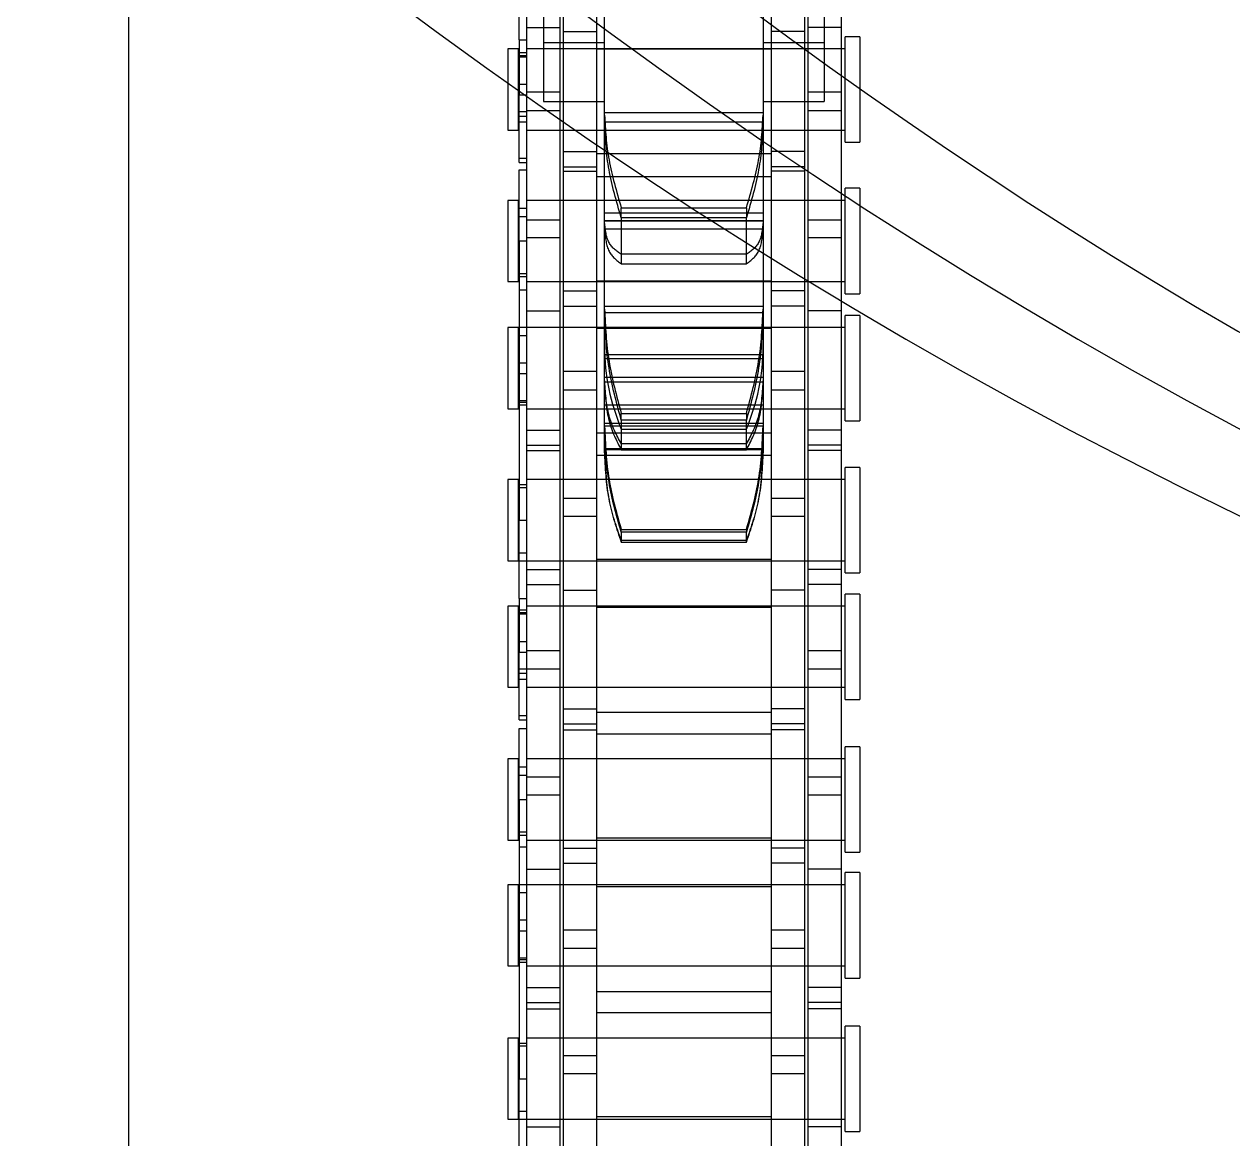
# Model space of a CAD drawing. Header units: metres. Extents: x 0 to 63075, y 0 to 44550.
# Drawn here: x 14320 to 14375, y 24867.8 to 24918.5 of the extents above; entities that cross this region are included whole.
import ezdxf

# ---------------------------------------------------------------- set-up
doc = ezdxf.new("R2010")
doc.units = ezdxf.units.M
doc.header["$LTSCALE"] = 75
doc.linetypes.add('HIDDEN2', pattern=[4.7625, 3.175, -1.5875])
for name, color, linetype in [('SDM', 7, 'Continuous'), ('SL1', 8, 'Continuous'), ('SL4', 4, 'Continuous'), ('ST1', 7, 'HIDDEN2')]:
    doc.layers.add(name, color=color, linetype=linetype)

# ---------------------------------------------------------------- blocks, each defined once
blk = doc.blocks.new('A$C29c634ac')
at = {"layer": 'SL1'}
for centre, start_param, end_param in [((6214.183, 2446.586), 4.71239, 6.283185), ((6222.004, 2446.586), 4.712389, 6.283185), ((6222.004, 2446.586), 4.71239, 6.283185), ((6229.827, 2446.586), 4.712389, 7.118354)]:
    blk.add_ellipse(centre, major_axis=(0, -241.3), ratio=0.965926, start_param=start_param, end_param=end_param, dxfattribs=at)
blk = doc.blocks.new('A$Ca53c419a')
at = {"layer": 'SL4'}
blk.add_line((215, 486.24), (1004.763, 486.24), dxfattribs=at)
at = {"layer": 'ST1'}
for p, q in [((215, 486.24), (1004.763, 486.24)), ((442.622, 469), (438.932, 469)), ((438.932, 469), (438.932, 468.526)), ((442.622, 468.526), (442.622, 469)), ((449.599, 469), (445.909, 469)), ((445.909, 469), (445.909, 468.526)), ((449.599, 468.526), (449.599, 469)), ((455.322, 469), (451.632, 469)), ((451.632, 469), (451.632, 468.526)), ((455.322, 468.526), (455.322, 469)), ((462.269, 469), (458.579, 469)), ((458.579, 469), (458.579, 468.526)), ((462.269, 468.526), (462.269, 469)), ((468.022, 469), (464.332, 469)), ((464.332, 469), (464.332, 468.526)), ((468.022, 468.526), (468.022, 469)), ((474.939, 469), (471.249, 469)), ((471.249, 469), (471.249, 468.526)), ((474.939, 468.526), (474.939, 469)), ((480.722, 469), (477.032, 469)), ((477.032, 469), (477.032, 468.526)), ((480.722, 468.526), (480.722, 469)), ((487.609, 469), (483.919, 469)), ((483.919, 469), (483.919, 468.526)), ((487.609, 468.526), (487.609, 469)), ((437.225, 468.489), (440.777, 468.489)), ((438.932, 468.526), (442.622, 468.526)), ((438.932, 468.489), (438.932, 466.637)), ((439.301, 468.526), (439.301, 468.157)), ((440.777, 468.489), (440.777, 468.157)), ((453.477, 468.489), (440.777, 468.489)), ((442.253, 468.157), (442.253, 468.526)), ((442.396, 468.489), (442.396, 468.157)), ((445.909, 468.526), (449.594, 468.526)), ((446.078, 468.489), (446.078, 468.157)), ((446.199, 468.489), (446.199, 468.157)), ((446.278, 468.526), (446.278, 468.157)), ((447.51, 468.489), (447.51, 468.157)), ((447.998, 468.489), (447.998, 468.157)), ((449.23, 468.157), (449.23, 468.526)), ((449.594, 468.526), (449.599, 468.526)), ((449.599, 466.637), (449.599, 468.489)), ((451.306, 468.157), (451.306, 468.489)), ((451.632, 468.526), (455.322, 468.526)), ((451.858, 468.489), (451.858, 468.157)), ((452.001, 468.526), (452.001, 468.157)), ((453.477, 468.489), (453.477, 468.157)), ((453.477, 468.489), (456.708, 468.489)), ((454.584, 468.489), (454.584, 468.157)), ((454.953, 468.157), (454.953, 468.526)), ((456.708, 468.489), (456.708, 468.157)), ((457.099, 468.489), (457.099, 468.157)), ((457.099, 468.489), (460.18, 468.489)), ((457.302, 468.489), (457.302, 468.157)), ((458.579, 468.526), (462.264, 468.526)), ((458.948, 468.526), (458.948, 468.157)), ((459.218, 468.489), (459.218, 468.157)), ((459.421, 468.489), (459.421, 468.157)), ((460.18, 468.489), (460.18, 468.157)), ((462.625, 468.489), (460.18, 468.489)), ((460.668, 468.489), (460.668, 468.157)), ((461.9, 468.157), (461.9, 468.526)), ((461.978, 468.489), (461.978, 468.157)), ((462.1, 468.489), (462.1, 468.157)), ((462.264, 468.526), (462.269, 468.526)), ((462.625, 468.489), (466.177, 468.489)), ((462.625, 468.489), (462.625, 468.157)), ((464.332, 468.526), (468.022, 468.526)), ((464.332, 468.489), (464.332, 466.637)), ((464.701, 468.526), (464.701, 468.157)), ((466.177, 468.489), (466.177, 468.157)), ((478.877, 468.489), (466.177, 468.489)), ((467.653, 468.157), (467.653, 468.526)), ((467.796, 468.489), (467.796, 468.157)), ((471.249, 468.526), (474.934, 468.526)), ((471.418, 468.489), (471.418, 468.157)), ((471.539, 468.489), (471.539, 468.157)), ((471.618, 468.526), (471.618, 468.157)), ((472.85, 468.489), (472.85, 468.157)), ((473.338, 468.489), (473.338, 468.157)), ((474.57, 468.157), (474.57, 468.526)), ((474.934, 468.526), (474.939, 468.526)), ((474.939, 466.637), (474.939, 468.489)), ((476.646, 468.157), (476.646, 468.489)), ((477.032, 468.526), (480.722, 468.526)), ((477.258, 468.489), (477.258, 468.157)), ((477.401, 468.526), (477.401, 468.157)), ((478.877, 468.489), (478.877, 468.157)), ((478.877, 468.489), (482.108, 468.489)), ((479.984, 468.489), (479.984, 468.157)), ((480.353, 468.157), (480.353, 468.526)), ((482.108, 468.489), (482.108, 468.157)), ((482.439, 468.489), (482.439, 468.157)), ((482.439, 468.489), (485.52, 468.489)), ((482.642, 468.489), (482.642, 468.157)), ((483.919, 468.526), (487.604, 468.526)), ((484.288, 468.526), (484.288, 468.157)), ((484.558, 468.489), (484.558, 468.157)), ((484.761, 468.489), (484.761, 468.157)), ((485.52, 468.489), (485.52, 468.157)), ((488.025, 468.489), (485.52, 468.489)), ((486.008, 468.489), (486.008, 468.157)), ((487.24, 468.157), (487.24, 468.526)), ((487.318, 468.489), (487.318, 468.157)), ((487.44, 468.489), (487.44, 468.157)), ((487.604, 468.526), (487.609, 468.526)), ((488.025, 468.489), (491.577, 468.489)), ((488.025, 468.489), (488.025, 468.157)), ((443.952, 468.157), (434.857, 468.157)), ((438.594, 468.157), (438.594, 466.637)), ((438.932, 468.157), (438.932, 453.659)), ((442.622, 466.637), (442.622, 468.157)), ((442.622, 453.659), (442.622, 468.157)), ((443.952, 468.157), (443.952, 466.637)), ((450.302, 468.157), (443.952, 468.157)), ((444.243, 468.157), (444.243, 466.637)), ((444.929, 468.157), (444.929, 466.637)), ((445.909, 468.157), (445.909, 466.637)), ((445.909, 468.157), (445.909, 453.659)), ((449.599, 453.659), (449.599, 468.157)), ((450.302, 468.157), (450.302, 466.637)), ((459.397, 468.157), (450.302, 468.157)), ((451.632, 468.157), (451.632, 466.637)), ((451.632, 468.157), (451.632, 453.659)), ((453.674, 466.637), (453.674, 468.157)), ((454.504, 468.157), (454.504, 466.637)), ((455.322, 466.637), (455.322, 468.157)), ((455.322, 453.659), (455.322, 468.157)), ((458.579, 468.157), (458.579, 466.637)), ((458.579, 468.157), (458.579, 453.659)), ((460.257, 468.157), (459.397, 468.157)), ((459.397, 466.637), (459.397, 468.157)), ((469.352, 468.157), (460.257, 468.157)), ((460.257, 468.157), (460.257, 466.637)), ((462.269, 466.637), (462.269, 468.157)), ((462.269, 453.659), (462.269, 468.157)), ((463.248, 468.157), (463.248, 466.637)), ((463.934, 468.157), (463.934, 466.637)), ((464.332, 468.157), (464.332, 453.659)), ((468.022, 466.637), (468.022, 468.157)), ((468.022, 453.659), (468.022, 468.157)), ((469.352, 468.157), (469.352, 466.637)), ((475.702, 468.157), (469.352, 468.157)), ((469.583, 468.157), (469.583, 466.637)), ((470.269, 468.157), (470.269, 466.637)), ((471.249, 468.157), (471.249, 466.637)), ((471.249, 468.157), (471.249, 453.659)), ((474.939, 453.659), (474.939, 468.157)), ((475.702, 468.157), (475.702, 466.637)), ((484.797, 468.157), (475.702, 468.157)), ((477.032, 468.157), (477.032, 466.637)), ((477.032, 468.157), (477.032, 453.659)), ((479.014, 466.637), (479.014, 468.157)), ((479.844, 468.157), (479.844, 466.637)), ((480.722, 466.637), (480.722, 468.157)), ((480.722, 453.659), (480.722, 468.157)), ((483.919, 468.157), (483.919, 466.637)), ((483.919, 468.157), (483.919, 453.659)), ((485.657, 468.157), (484.797, 468.157)), ((484.797, 466.637), (484.797, 468.157)), ((494.752, 468.157), (485.657, 468.157)), ((485.657, 468.157), (485.657, 466.637)), ((487.609, 466.637), (487.609, 468.157)), ((487.609, 453.659), (487.609, 468.157)), ((488.588, 468.157), (488.588, 466.637)), ((521.617, 467.375), (485.219, 467.375)), ((485.219, 467.375), (485.219, 464.605)), ((487.908, 467.375), (487.908, 464.605)), ((443.952, 466.637), (434.857, 466.637)), ((446.697, 466.485), (437.602, 466.485)), ((438.932, 466.485), (438.932, 464.965)), ((441.004, 464.965), (441.004, 466.485)), ((441.834, 466.485), (441.834, 464.965)), ((442.622, 464.965), (442.622, 466.485)), ((450.302, 466.637), (443.952, 466.637)), ((445.909, 466.485), (445.909, 464.965)), ((447.557, 466.485), (446.697, 466.485)), ((446.697, 464.965), (446.697, 466.485)), ((456.652, 466.485), (447.557, 466.485)), ((447.557, 466.485), (447.557, 464.965)), ((449.599, 464.965), (449.599, 466.485)), ((459.397, 466.637), (450.302, 466.637)), ((450.578, 466.485), (450.578, 464.965)), ((451.264, 466.485), (451.264, 464.965)), ((451.632, 466.485), (451.632, 464.965)), ((455.322, 464.965), (455.322, 466.485)), ((456.652, 466.485), (456.652, 464.965)), ((463.002, 466.485), (456.652, 466.485)), ((456.913, 466.485), (456.913, 464.965)), ((457.599, 466.485), (457.599, 464.965)), ((458.579, 466.485), (458.579, 464.965)), ((460.257, 466.637), (459.397, 466.637)), ((469.352, 466.637), (460.257, 466.637)), ((462.269, 464.965), (462.269, 466.485)), ((463.002, 466.485), (463.002, 464.965)), ((472.097, 466.485), (463.002, 466.485)), ((464.332, 466.485), (464.332, 464.965)), ((466.344, 464.965), (466.344, 466.485)), ((467.174, 466.485), (467.174, 464.965)), ((468.022, 464.965), (468.022, 466.485)), ((475.702, 466.637), (469.352, 466.637)), ((471.249, 466.485), (471.249, 464.965)), ((472.957, 466.485), (472.097, 466.485)), ((472.097, 464.965), (472.097, 466.485)), ((482.052, 466.485), (472.957, 466.485)), ((472.957, 466.485), (472.957, 464.965)), ((474.939, 464.965), (474.939, 466.485)), ((484.797, 466.637), (475.702, 466.637)), ((475.918, 466.485), (475.918, 464.965)), ((476.604, 466.485), (476.604, 464.965)), ((477.032, 466.485), (477.032, 464.965)), ((480.722, 464.965), (480.722, 466.485)), ((482.052, 466.485), (482.052, 464.965)), ((488.402, 466.485), (482.052, 466.485)), ((482.253, 466.485), (482.253, 464.965)), ((482.939, 466.485), (482.939, 464.965)), ((483.919, 466.485), (483.919, 464.965)), ((485.657, 466.637), (484.797, 466.637)), ((494.752, 466.637), (485.657, 466.637)), ((487.609, 464.965), (487.609, 466.485)), ((488.402, 466.485), (488.402, 464.965)), ((497.497, 466.485), (488.402, 466.485)), ((446.697, 464.965), (437.602, 464.965)), ((438.932, 464.965), (438.932, 457.035)), ((439.044, 457.035), (439.044, 464.965)), ((442.622, 457.035), (442.622, 464.965)), ((443.794, 464.965), (443.794, 457.035)), ((444.737, 457.035), (444.737, 464.965)), ((445.909, 464.965), (445.909, 457.035)), ((447.557, 464.965), (446.697, 464.965)), ((456.652, 464.965), (447.557, 464.965)), ((449.517, 464.965), (449.517, 457.035)), ((449.599, 457.035), (449.599, 464.965)), ((451.632, 464.965), (451.632, 457.035)), ((451.714, 457.035), (451.714, 464.965)), ((455.322, 457.035), (455.322, 464.965)), ((456.464, 464.965), (456.464, 457.035)), ((463.002, 464.965), (456.652, 464.965)), ((457.437, 457.035), (457.437, 464.965)), ((458.579, 464.965), (458.579, 457.035)), ((462.217, 464.965), (462.217, 457.035)), ((462.269, 457.035), (462.269, 464.965)), ((472.097, 464.965), (463.002, 464.965)), ((464.332, 464.965), (464.332, 457.035)), ((464.384, 457.035), (464.384, 464.965)), ((468.022, 457.035), (468.022, 464.965)), ((469.134, 464.965), (469.134, 457.035)), ((469.264, 464.605), (470.318, 464.605)), ((469.384, 457.395), (469.384, 464.605)), ((469.427, 457.395), (469.427, 464.605)), ((470.137, 457.035), (470.137, 464.965)), ((470.318, 464.605), (470.447, 464.605)), ((470.447, 457.395), (470.447, 464.605)), ((470.447, 464.605), (472.357, 464.605)), ((470.582, 457.395), (470.582, 464.605)), ((471.249, 464.965), (471.249, 457.035)), ((471.405, 457.395), (471.405, 464.605)), ((472.957, 464.965), (472.097, 464.965)), ((472.357, 464.605), (475.483, 464.605)), ((472.453, 457.395), (472.453, 464.605)), ((472.669, 457.395), (472.669, 464.605)), ((482.052, 464.965), (472.957, 464.965)), ((473.521, 457.395), (473.521, 464.605)), ((473.702, 457.395), (473.702, 464.605)), ((474.917, 464.965), (474.917, 457.035)), ((474.939, 457.035), (474.939, 464.965)), ((475.483, 464.605), (475.607, 464.605)), ((475.607, 457.395), (475.607, 464.605)), ((475.607, 464.605), (479.359, 464.605)), ((475.902, 457.395), (475.902, 464.605)), ((477.032, 464.965), (477.032, 457.035)), ((477.054, 457.035), (477.054, 464.965)), ((479.359, 464.605), (484.179, 464.605)), ((479.419, 457.395), (479.419, 464.605)), ((479.782, 457.395), (479.782, 464.605)), ((479.796, 457.395), (479.796, 464.605)), ((480.137, 457.395), (480.137, 464.605)), ((480.722, 457.035), (480.722, 464.965)), ((481.804, 464.965), (481.804, 457.035)), ((488.402, 464.965), (482.052, 464.965)), ((482.837, 457.035), (482.837, 464.965)), ((483.919, 464.965), (483.919, 457.035)), ((484.179, 464.605), (484.282, 464.605)), ((484.282, 457.395), (484.282, 464.605)), ((484.282, 464.605), (489.425, 464.605)), ((484.704, 457.395), (484.704, 464.605)), ((487.609, 457.035), (487.609, 464.965)), ((487.617, 464.965), (487.617, 457.035)), ((497.497, 464.965), (488.402, 464.965)), ((465.632, 463.843), (465.175, 463.843)), ((465.175, 463.843), (465.175, 458.157)), ((465.256, 458.157), (465.256, 463.843)), ((465.632, 458.157), (465.632, 463.843)), ((465.632, 463.843), (465.752, 463.843)), ((465.752, 463.843), (465.752, 458.157)), ((470.727, 463.843), (469.373, 463.843)), ((469.373, 463.843), (469.373, 458.157)), ((469.645, 458.157), (469.645, 463.843)), ((470.319, 463.843), (470.319, 458.157)), ((470.727, 458.157), (470.727, 463.843)), ((470.727, 463.843), (471.034, 463.843)), ((471.034, 463.843), (471.034, 458.157)), ((479.928, 463.843), (477.84, 463.843)), ((477.84, 463.843), (477.84, 458.157)), ((478.27, 458.157), (478.27, 463.843)), ((479.928, 458.157), (479.928, 463.843)), ((479.928, 463.843), (480.384, 463.843)), ((480.384, 463.843), (480.384, 458.157)), ((465.175, 458.157), (465.632, 458.157)), ((465.752, 458.157), (465.632, 458.157)), ((469.373, 458.157), (470.727, 458.157)), ((471.034, 458.157), (470.727, 458.157)), ((477.84, 458.157), (479.928, 458.157)), ((480.384, 458.157), (479.928, 458.157)), ((470.318, 457.395), (469.264, 457.395)), ((470.447, 457.395), (470.318, 457.395)), ((472.357, 457.395), (470.447, 457.395)), ((475.483, 457.395), (472.357, 457.395)), ((475.607, 457.395), (475.483, 457.395)), ((479.359, 457.395), (475.607, 457.395)), ((484.179, 457.395), (479.359, 457.395)), ((484.282, 457.395), (484.179, 457.395)), ((489.425, 457.395), (484.282, 457.395)), ((485.219, 457.395), (485.219, 454.625)), ((487.908, 457.395), (487.908, 454.625)), ((446.697, 457.035), (437.602, 457.035)), ((438.932, 457.035), (438.932, 455.515)), ((441.004, 455.515), (441.004, 457.035)), ((441.834, 457.035), (441.834, 455.515)), ((442.622, 455.515), (442.622, 457.035)), ((445.909, 457.035), (445.909, 455.515)), ((447.557, 457.035), (446.697, 457.035)), ((446.697, 455.515), (446.697, 457.035)), ((456.652, 457.035), (447.557, 457.035)), ((447.557, 457.035), (447.557, 455.515)), ((449.599, 455.515), (449.599, 457.035)), ((450.578, 455.515), (450.578, 457.035)), ((451.264, 455.515), (451.264, 457.035)), ((451.632, 457.035), (451.632, 455.515)), ((455.322, 455.515), (455.322, 457.035)), ((456.652, 455.515), (456.652, 457.035)), ((463.002, 457.035), (456.652, 457.035)), ((456.913, 455.515), (456.913, 457.035)), ((457.599, 455.515), (457.599, 457.035)), ((458.579, 457.035), (458.579, 455.515)), ((462.269, 455.515), (462.269, 457.035)), ((463.002, 455.515), (463.002, 457.035)), ((472.097, 457.035), (463.002, 457.035)), ((464.332, 457.035), (464.332, 455.515)), ((466.344, 455.515), (466.344, 457.035)), ((467.174, 457.035), (467.174, 455.515)), ((468.022, 455.515), (468.022, 457.035)), ((471.249, 457.035), (471.249, 455.515)), ((472.957, 457.035), (472.097, 457.035)), ((472.097, 455.515), (472.097, 457.035)), ((482.052, 457.035), (472.957, 457.035)), ((472.957, 457.035), (472.957, 455.515)), ((474.939, 455.515), (474.939, 457.035)), ((475.918, 455.515), (475.918, 457.035)), ((476.604, 455.515), (476.604, 457.035)), ((477.032, 457.035), (477.032, 455.515)), ((480.722, 455.515), (480.722, 457.035)), ((482.052, 455.515), (482.052, 457.035)), ((488.402, 457.035), (482.052, 457.035)), ((482.253, 455.515), (482.253, 457.035)), ((482.939, 455.515), (482.939, 457.035)), ((483.919, 457.035), (483.919, 455.515)), ((487.609, 455.515), (487.609, 457.035)), ((488.402, 455.515), (488.402, 457.035)), ((497.497, 457.035), (488.402, 457.035)), ((443.952, 455.363), (434.857, 455.363)), ((446.697, 455.515), (437.602, 455.515)), ((438.594, 453.843), (438.594, 455.363)), ((438.932, 455.363), (438.932, 453.843)), ((442.622, 453.843), (442.622, 455.363)), ((443.952, 453.843), (443.952, 455.363)), ((450.302, 455.363), (443.952, 455.363)), ((444.243, 453.843), (444.243, 455.363)), ((444.929, 453.843), (444.929, 455.363)), ((445.909, 455.363), (445.909, 453.843)), ((447.557, 455.515), (446.697, 455.515)), ((456.652, 455.515), (447.557, 455.515)), ((449.599, 453.843), (449.599, 455.363)), ((450.302, 453.843), (450.302, 455.363)), ((459.397, 455.363), (450.302, 455.363)), ((451.632, 455.363), (451.632, 453.843)), ((453.674, 453.843), (453.674, 455.363)), ((454.504, 455.363), (454.504, 453.843)), ((455.322, 453.843), (455.322, 455.363)), ((463.002, 455.515), (456.652, 455.515)), ((458.579, 455.363), (458.579, 453.843)), ((460.257, 455.363), (459.397, 455.363)), ((459.397, 453.843), (459.397, 455.363)), ((469.352, 455.363), (460.257, 455.363)), ((460.257, 455.363), (460.257, 453.843)), ((462.269, 453.843), (462.269, 455.363)), ((472.097, 455.515), (463.002, 455.515)), ((463.248, 453.843), (463.248, 455.363)), ((463.934, 453.843), (463.934, 455.363)), ((464.332, 455.363), (464.332, 453.843)), ((468.022, 453.843), (468.022, 455.363)), ((469.352, 453.843), (469.352, 455.363)), ((475.702, 455.363), (469.352, 455.363)), ((469.583, 453.843), (469.583, 455.363)), ((470.269, 453.843), (470.269, 455.363)), ((471.249, 455.363), (471.249, 453.843)), ((472.957, 455.515), (472.097, 455.515)), ((482.052, 455.515), (472.957, 455.515)), ((474.939, 453.843), (474.939, 455.363)), ((475.702, 453.843), (475.702, 455.363)), ((484.797, 455.363), (475.702, 455.363)), ((477.032, 455.363), (477.032, 453.843)), ((479.014, 453.843), (479.014, 455.363)), ((479.844, 455.363), (479.844, 453.843)), ((480.722, 453.843), (480.722, 455.363)), ((488.402, 455.515), (482.052, 455.515)), ((483.919, 455.363), (483.919, 453.843)), ((485.657, 455.363), (484.797, 455.363)), ((484.797, 453.843), (484.797, 455.363)), ((494.752, 455.363), (485.657, 455.363)), ((485.657, 455.363), (485.657, 453.843)), ((487.609, 453.843), (487.609, 455.363)), ((497.497, 455.515), (488.402, 455.515)), ((488.588, 453.843), (488.588, 455.363)), ((521.617, 454.625), (485.219, 454.625)), ((443.952, 453.843), (434.857, 453.843)), ((438.379, 453.659), (443.176, 453.659)), ((438.379, 453.659), (438.379, 453)), ((443.176, 453), (443.176, 453.659)), ((450.302, 453.843), (443.952, 453.843)), ((445.355, 453.659), (450.152, 453.659)), ((445.355, 453.659), (445.355, 453)), ((450.152, 453), (450.152, 453.659)), ((459.397, 453.843), (450.302, 453.843)), ((451.079, 453.659), (455.876, 453.659)), ((451.079, 453.659), (451.079, 453)), ((455.876, 453), (455.876, 453.659)), ((458.025, 453.659), (462.822, 453.659)), ((458.025, 453.659), (458.025, 453)), ((460.257, 453.843), (459.397, 453.843)), ((469.352, 453.843), (460.257, 453.843)), ((462.822, 453), (462.822, 453.659)), ((463.779, 453.659), (468.576, 453.659)), ((463.779, 453.659), (463.779, 453)), ((468.576, 453), (468.576, 453.659)), ((475.702, 453.843), (469.352, 453.843)), ((470.695, 453.659), (475.492, 453.659)), ((470.695, 453.659), (470.695, 453)), ((475.492, 453), (475.492, 453.659)), ((484.797, 453.843), (475.702, 453.843)), ((476.479, 453.659), (481.276, 453.659)), ((476.479, 453.659), (476.479, 453)), ((481.276, 453), (481.276, 453.659)), ((483.365, 453.659), (488.162, 453.659)), ((483.365, 453.659), (483.365, 453)), ((485.657, 453.843), (484.797, 453.843)), ((494.752, 453.843), (485.657, 453.843)), ((488.162, 453), (488.162, 453.659)), ((443.176, 453), (438.379, 453)), ((450.152, 453), (445.355, 453)), ((455.876, 453), (451.079, 453)), ((462.822, 453), (458.025, 453)), ((468.576, 453), (463.779, 453)), ((475.492, 453), (470.695, 453)), ((481.276, 453), (476.479, 453)), ((488.162, 453), (483.365, 453))]:
    blk.add_line(p, q, dxfattribs=at)
for centre, start, end in [((474.071, 454.987), 90.092, 112.9602), ((474.071, 467.013), 247.0398, 269.908)]:
    blk.add_arc(centre, 9.618, start, end, dxfattribs=at)
for points, knots in [([(469.264, 464.605), (468.522, 464.567), (467.036, 464.492), (465.796, 464.059), (465.175, 463.843)], [0, 0, 0, 0, 0.49948, 1, 1, 1, 1]), ([(465.256, 463.843), (465.869, 464.059), (467.095, 464.492), (468.571, 464.567), (469.308, 464.605)], [0, 0, 0, 0, 0.500152, 1, 1, 1, 1]), ([(465.632, 463.843), (466.38, 464.059), (467.874, 464.492), (469.504, 464.567), (470.318, 464.605)], [0, 0, 0, 0, 0.500529, 1, 1, 1, 1]), ([(470.452, 464.605), (469.637, 464.567), (468.005, 464.492), (466.503, 464.059), (465.752, 463.843)], [0, 0, 0, 0, 0.499459, 1, 1, 1, 1]), ([(472.357, 464.605), (471.778, 464.567), (470.619, 464.492), (469.789, 464.06), (469.373, 463.843)], [0, 0, 0, 0, 0.499427, 1, 1, 1, 1]), ([(469.645, 463.843), (470.05, 464.059), (470.86, 464.492), (472.003, 464.567), (472.575, 464.605)], [0, 0, 0, 0, 0.500133, 1, 1, 1, 1]), ([(470.727, 463.843), (471.519, 464.059), (473.101, 464.492), (474.689, 464.567), (475.483, 464.605)], [0, 0, 0, 0, 0.500514, 1, 1, 1, 1]), ([(475.779, 464.605), (474.989, 464.567), (473.407, 464.492), (471.826, 464.06), (471.034, 463.843)], [0, 0, 0, 0, 0.499098, 1, 1, 1, 1]), ([(479.359, 464.605), (479.013, 464.567), (478.319, 464.492), (478, 464.06), (477.84, 463.843)], [0, 0, 0, 0, 0.499098, 1, 1, 1, 1]), ([(478.27, 463.843), (478.418, 464.059), (478.715, 464.492), (479.387, 464.567), (479.723, 464.605)], [0, 0, 0, 0, 0.500534, 1, 1, 1, 1]), ([(479.928, 463.843), (480.668, 464.059), (482.147, 464.492), (483.502, 464.567), (484.179, 464.605)], [0, 0, 0, 0, 0.5002609, 1, 1, 1, 1]), ([(484.601, 464.605), (483.932, 464.567), (482.591, 464.492), (481.12, 464.06), (480.384, 463.843)], [0, 0, 0, 0, 0.499124, 1, 1, 1, 1]), ([(465.175, 458.157), (465.796, 457.941), (467.036, 457.508), (468.522, 457.433), (469.264, 457.395)], [0, 0, 0, 0, 0.500513, 1, 1, 1, 1]), ([(469.308, 457.395), (468.572, 457.433), (467.096, 457.508), (465.87, 457.94), (465.256, 458.157)], [0, 0, 0, 0, 0.4991241, 1, 1, 1, 1]), ([(470.318, 457.395), (469.504, 457.433), (467.874, 457.508), (466.38, 457.941), (465.632, 458.157)], [0, 0, 0, 0, 0.499464, 1, 1, 1, 1]), ([(465.752, 458.157), (466.503, 457.941), (468.005, 457.508), (469.637, 457.433), (470.452, 457.395)], [0, 0, 0, 0, 0.500534, 1, 1, 1, 1]), ([(469.373, 458.157), (469.788, 457.941), (470.618, 457.508), (471.778, 457.433), (472.357, 457.395)], [0, 0, 0, 0, 0.500372, 1, 1, 1, 1]), ([(472.575, 457.395), (472.004, 457.433), (470.861, 457.508), (470.051, 457.94), (469.645, 458.157)], [0, 0, 0, 0, 0.499098, 1, 1, 1, 1]), ([(475.483, 457.395), (474.689, 457.433), (473.101, 457.508), (471.519, 457.941), (470.727, 458.157)], [0, 0, 0, 0, 0.499479, 1, 1, 1, 1]), ([(471.034, 458.157), (471.825, 457.941), (473.406, 457.508), (474.988, 457.433), (475.779, 457.395)], [0, 0, 0, 0, 0.500133, 1, 1, 1, 1]), ([(477.84, 458.157), (477.999, 457.941), (478.319, 457.508), (479.012, 457.433), (479.359, 457.395)], [0, 0, 0, 0, 0.5001333, 1, 1, 1, 1]), ([(479.723, 457.395), (479.387, 457.433), (478.715, 457.508), (478.418, 457.941), (478.27, 458.157)], [0, 0, 0, 0, 0.499459, 1, 1, 1, 1]), ([(484.179, 457.395), (483.502, 457.433), (482.147, 457.508), (480.669, 457.94), (479.928, 458.157)], [0, 0, 0, 0, 0.499419, 1, 1, 1, 1]), ([(480.384, 458.157), (481.119, 457.941), (482.59, 457.508), (483.931, 457.433), (484.601, 457.395)], [0, 0, 0, 0, 0.5001515, 1, 1, 1, 1])]:
    blk.add_open_spline(points, degree=3, knots=knots, dxfattribs=at)

msp = doc.modelspace()

# ---------------------------------------------------------------- block references
at = {"layer": 'SDM'}
msp.add_blockref('A$C29c634ac', (8259.513, 22668.364), dxfattribs=at)
at = {"layer": 'SDM', "rotation": 90}
msp.add_blockref('A$Ca53c419a', (14811.027, 24429.769), dxfattribs=at)

doc.saveas('drawing.dxf')
